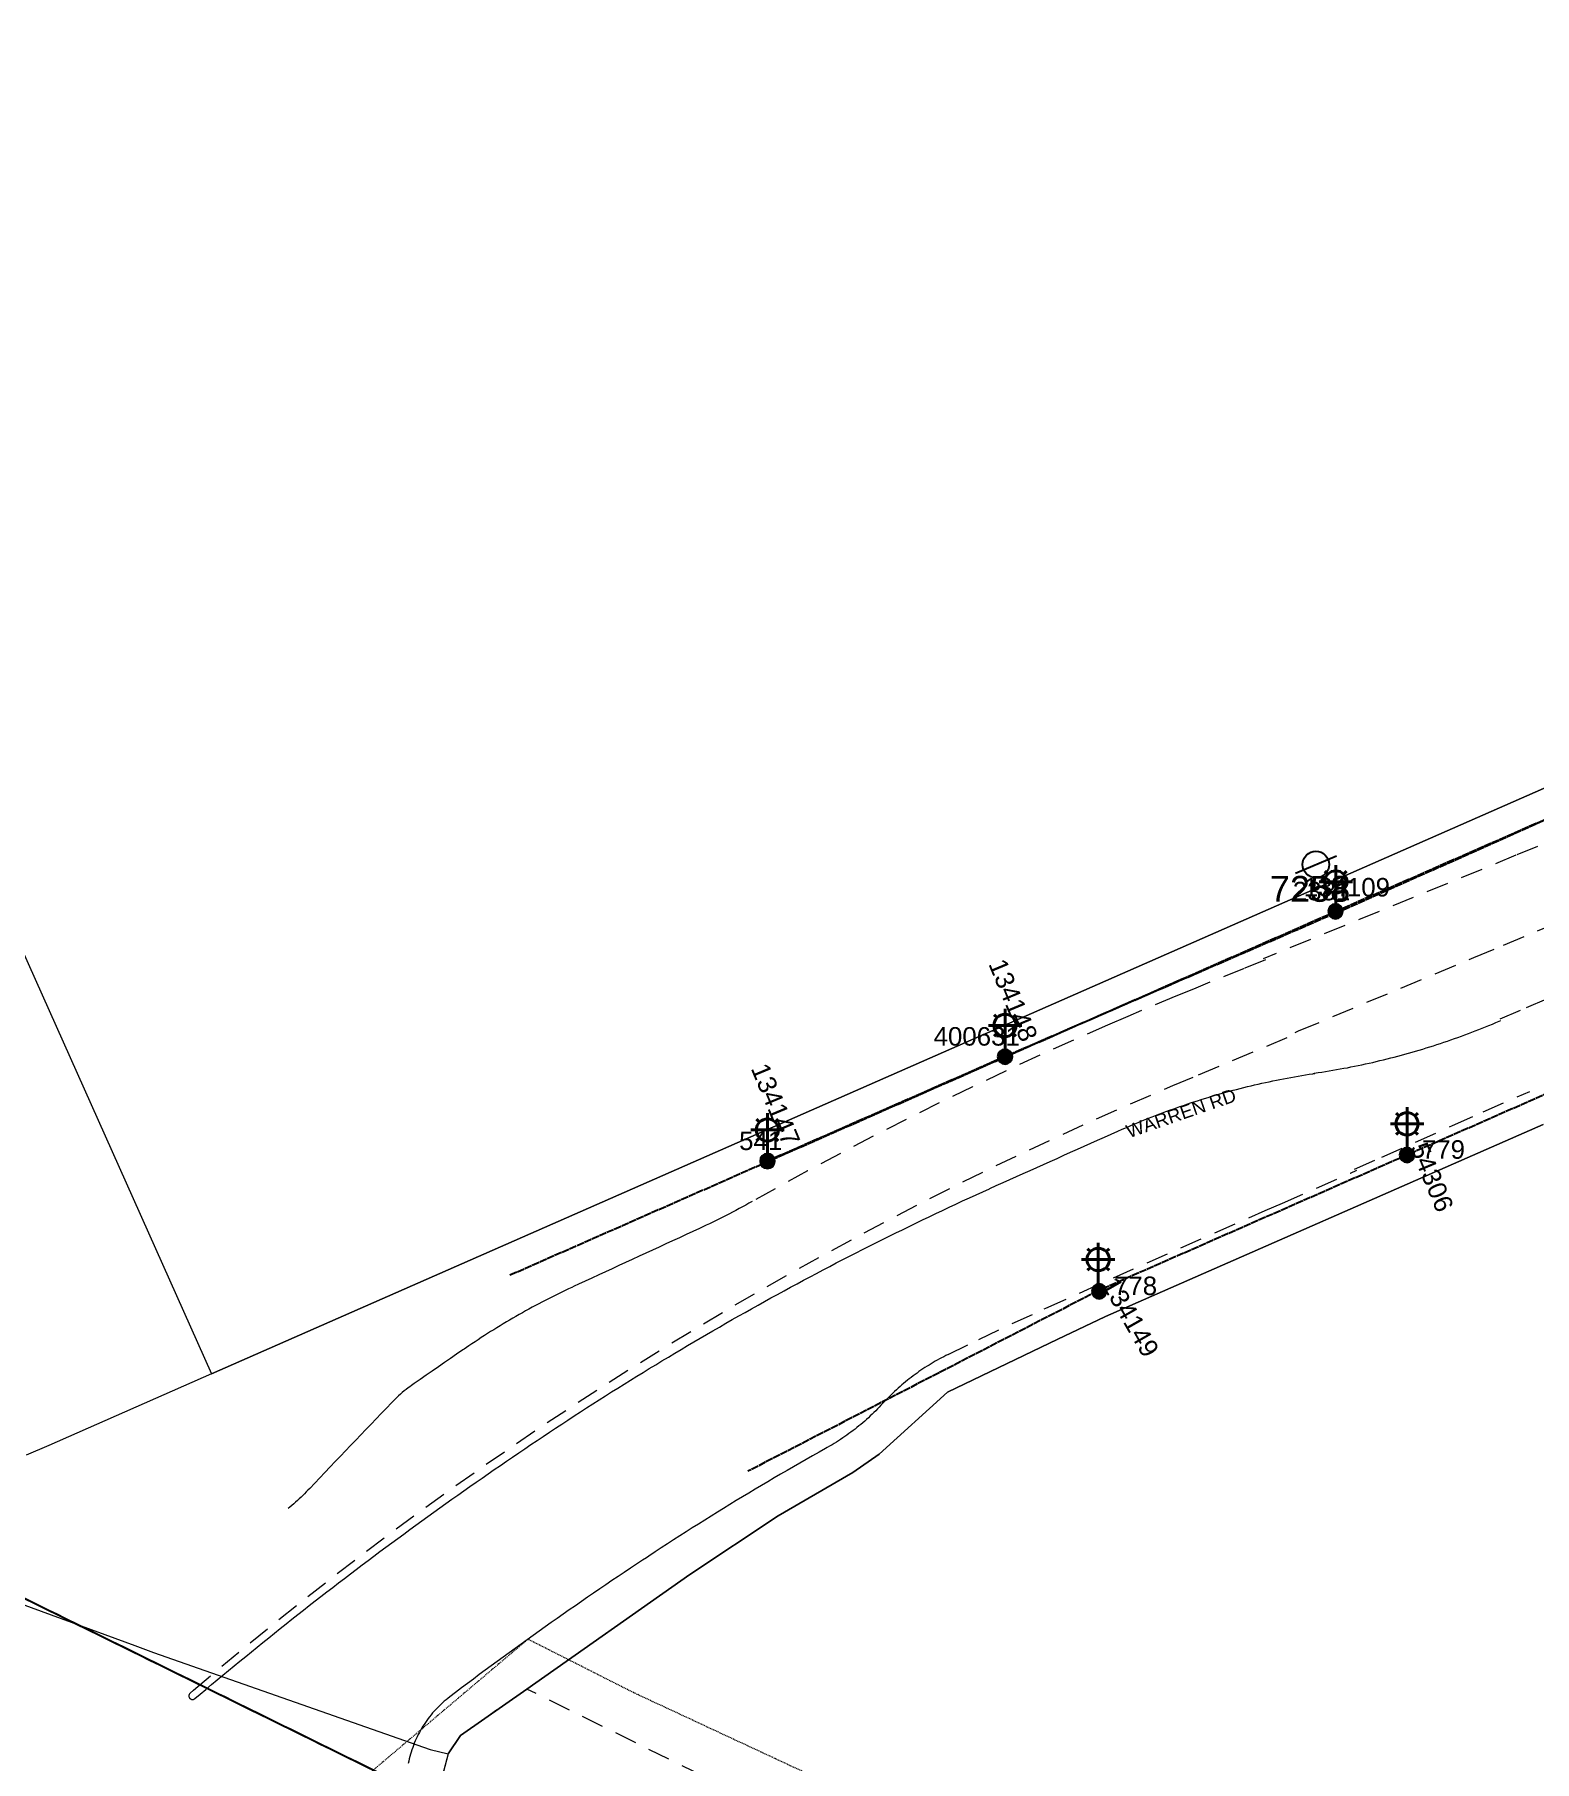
# Model space of a CAD drawing. Header units: metres. Extents: x 309024 to 312074, y 6251331 to 6253790.
# Drawn here: x 310045.4 to 310248.1, y 6252819.4 to 6253052.7 of the extents above; entities that cross this region are included whole.
import ezdxf
from ezdxf.enums import TextEntityAlignment as Align

# ---------------------------------------------------------------- set-up
doc = ezdxf.new("R2010")
doc.units = ezdxf.units.M
for name, pattern in [('Cable Exist OH', [1, 1, 0]), ('Dash', [5, 3, -2]), ('HIDDEN', [0.375, 0.25, -0.125]), ('HIDDEN2', [0.1875, 0.125, -0.0625])]:
    doc.linetypes.add(name, pattern=pattern)
doc.layers.get('0').update_dxf_attribs({"color": 6})
for name, color, linetype, lineweight in [('Cadastre Developer_SP_EXT', 9, 'Continuous', 5), ('Cadastre Easements_SP_EXT', 9, 'Continuous', 5), ('Cadastre Land Parcels_SP_EXT', 9, 'Continuous', 5), ('Cadastre Other Property_SP_EXT', 9, 'HIDDEN', 5), ('Cadastre Roads_SP_EXT', 9, 'Continuous', 5)]:
    doc.layers.add(name, color=color, linetype=linetype, lineweight=lineweight)
for name, color, linetype in [('Equip_SP_HV_EXT', 7, 'Continuous'), ('Equip_SP_SL_EXT', 7, 'Continuous'), ('Mains_HV_EXT', 7, 'Continuous'), ('Mains_SL_EXT', 7, 'Continuous'), ('Mains_TR_EXT', 7, 'Continuous'), ('SupportsOH_SP_TR_HV_LV_SL_EXT', 7, 'Continuous')]:
    doc.layers.add(name, color=color, linetype=linetype)
doc.layers.get('0').freeze()
doc.styles.add('HVSW_LABEL', font='arial.ttf')
doc.styles.add('iecARIAL', font='arial.ttf', dxfattribs={"height": 2})
doc.styles.add('POLE_LABEL', font='arial.ttf')
doc.styles.get("Standard").update_dxf_attribs({"font": 'arial.ttf'})
doc.linetypes.add('Cable E OH', pattern='A,9.4,["E",Standard,S=1.7,R=0,X=0,Y=-1],0', length=9.4)

# ---------------------------------------------------------------- blocks, each defined once
blk = doc.blocks.new('SL_LANTERN_EXT')
at = {"lineweight": 40}
for p, q in [((-1.46, 5.68), (-1.06, 5.28)), ((0, 1.97), (0, 6.47)), ((1.46, 5.68), (1.06, 5.28)), ((-2.25, 4.22), (2.25, 4.22)), ((-1.46, 2.76), (-1.06, 3.16)), ((0, 0), (0, 2.72)), ((1.46, 2.76), (1.06, 3.16))]:
    blk.add_line(p, q, dxfattribs=at)
blk.add_circle((0, 4.22), 1.5, dxfattribs=at)
at = {"style": 'iecARIAL', "flags": 8}
blk.add_attdef('ASSET_NUM', (1.5, 1.5), '', height=2.5, dxfattribs=at)
for tag, p, height, flags in [('OPERATING_VOLTAGE', (0.98, -1.65), 0.2, 9), ('ORIENTATION', (0.98, -1.85), 0.2, 9), ('OWNED_BY', (0.98, -2.05), 0.2, 9), ('STATE', (0.98, -2.25), 0.2, 9), ('CONSTRUCTED_VOLTAGE', (0.98, -0.65), 0.2, 9), ('CONTROL_TYPE', (0.98, -0.85), 0.2, 9), ('LANTERN_PURPOSE', (0.98, -1.05), 0.2, 9), ('LANTERN_TYPE', (0.98, -1.25), 0.2, 9), ('NO_PHASES', (0.98, -1.45), 0.2, 9), ('USAGE', (0.98, -2.45), 0.2, 9), ('LNUMBER', (2.18, -3.25), 2.5, 8), ('CEXIST', (0.98, -2.65), 0.2, 9), ('CNEW', (0.98, -2.85), 0.2, 9), ('CNUMBER', (0.98, -3.05), 0.2, 9), ('CREMOVE', (0.98, -3.25), 0.2, 9), ('CREPLACE', (0.98, -3.45), 0.2, 9), ('LKINGHEIGHT', (0.98, -3.65), 0.2, 9), ('LBRACKET', (0.98, -3.85), 0.2, 9), ('LBRACKETVOCAB', (0.98, -4.05), 0.2, 9), ('LCATEGORY', (0.98, -4.25), 0.2, 9), ('LCHARGE1', (0.98, -4.45), 0.2, 9), ('LCHARGE1PERCENT', (0.98, -4.65), 0.2, 9), ('LCHARGE2', (0.98, -4.85), 0.2, 9), ('LCHARGE2PERCENT', (0.98, -5.05), 0.2, 9), ('LCHARGE3', (0.98, -5.25), 0.2, 9), ('LCHARGE3PERCENT', (0.98, -5.45), 0.2, 9), ('LEXIST', (0.98, -5.65), 0.2, 9), ('LLAMP', (0.98, -5.85), 0.2, 9), ('LLAMPVOCAB', (0.98, -6.05), 0.2, 9), ('LMAST', (0.98, -6.25), 0.2, 9), ('LMASTVOCAB', (0.98, -6.45), 0.2, 9), ('LNEW', (0.98, -6.65), 0.2, 9), ('LANTNUMBER', (0.98, -6.85), 0.2, 9), ('STREETNAME', (0.98, -9.25), 0.2, 9), ('SUBURB', (0.98, -9.45), 0.2, 1), ('LOUTREACH', (0.98, -7.25), 0.2, 9), ('LOUTREACHVOCAB', (0.98, -7.45), 0.2, 9), ('LRATECODE', (0.98, -7.65), 0.2, 9), ('LREMOVE', (0.98, -7.85), 0.2, 9), ('LREPLACE', (0.98, -8.05), 0.2, 9), ('LTYPE', (0.98, -8.25), 0.2, 9), ('LTYPEVOCAB', (0.98, -8.45), 0.2, 9), ('LEGEND', (0.98, -8.65), 0.2, 9), ('LOCATION', (0.98, -8.85), 0.2, 9), ('NOTES', (0.98, -9.05), 0.2, 9)]:
    blk.add_attdef(tag, p, '', height=height, dxfattribs=dict(flags=flags))
blk = doc.blocks.new('POLE_EXT')
blk.add_hatch(color=256).paths.add_polyline_path([(-1, 0, 1), (1, 0, 1)])
blk.add_lwpolyline([(-1, 0, 1), (1, 0, 1)], format="xyb", close=True)
for tag, height, flags, p in [('pNumber', 2.5, 8, (-17.84, 2.07)), ('OWNED_BY', 0.2, 9, (1.35, -0.4)), ('SPECIAL_USE', 0.2, 9, (1.35, -0.8)), ('STATE', 0.2, 9, (1.35, -1)), ('cLV', 0.2, 9, (1.35, -1.4)), ('hDepth', 0.2, 9, (1.35, -1.6)), ('hDia', 0.2, 9, (1.35, -1.8)), ('cHV', 0.2, 9, (1.35, -2)), ('PARENT', 0.2, 9, (1.35, -0.6)), ('USAGE', 0.2, 9, (1.35, -1.2)), ('LBRACKET', 0.2, 9, (1.35, -2.2)), ('LExisting', 0.2, 9, (1.35, -2.4)), ('cLinedev', 0.2, 9, (1.35, -3.4)), ('pExisting', 0.2, 9, (1.35, -3.8)), ('pFooting', 0.2, 9, (1.35, -4.4)), ('pNew', 0.2, 9, (1.35, -4.6)), ('LANTNUMBER', 0.2, 9, (1.35, -2.6)), ('LOther', 0.2, 9, (1.35, -2.8)), ('LRemove', 0.2, 9, (1.35, -3)), ('LEGEND', 0.2, 9, (1.35, -3.2)), ('LOCATION', 0.2, 9, (1.35, -3.6)), ('PFNUMBER', 0.2, 9, (1.35, -4)), ('NEWPFNUMBER', 0.2, 9, (1.35, -4.2)), ('pRelocate', 0.2, 9, (1.35, -5)), ('pRemove', 0.2, 9, (1.35, -5.2)), ('pReplace', 0.2, 9, (1.35, -5.4)), ('pStay', 0.2, 9, (1.35, -5.6)), ('pType', 0.2, 9, (1.35, -5.8)), ('cspan', 0.2, 9, (1.35, -6)), ('STREETNAME', 0.2, 9, (1.35, -6.2)), ('SUBURB', 0.2, 9, (1.35, -6.4)), ('OPERATED_BY', 0.2, 9, (1.36, -7.01)), ('NOTES', 0.2, 9, (1.35, -6.6)), ('MAINTAINED_BY', 0.2, 9, (1.36, -6.81))]:
    blk.add_attdef(tag, text='', height=height, dxfattribs=dict(flags=flags)).set_placement(p, align=Align.MIDDLE_LEFT)
at = {"style": 'POLE_LABEL'}
for tag, height, flags, p in [('ASSET_NUM', 2.5, 8, (2, 2)), ('STRUCTURE_PLANT_NUMBER', 0.2, 9, (1.35, 0.03)), ('STREET_CODE', 0.2, 9, (1.35, -0.2))]:
    blk.add_attdef(tag, text='', height=height, dxfattribs=dict(at, flags=flags)).set_placement(p, align=Align.MIDDLE_LEFT)
at = {"flags": 1}
blk.add_attdef('Z', (1.35, -7.33), '', height=0.2, dxfattribs=at)
blk = doc.blocks.new('HV_ABS_CLOSED_EXT')
blk.add_line((-3, 6.87), (3, 6.87))
blk.add_circle((0, 6.87), 1.8)
at = {"style": 'HVSW_LABEL'}
for tag, height, flags, p in [('ASSET_NUM', 3.5, 8, (2, 2)), ('STREET_CODE', 0.2, 9, (0, -0.2))]:
    blk.add_attdef(tag, text='', height=height, dxfattribs=dict(at, flags=flags)).set_placement(p, align=Align.MIDDLE_LEFT)
at = {"flags": 1}
blk.add_attdef('Z', (0, 0), '', height=0.2, dxfattribs=at)
at = {"flags": 9}
for tag, p in [('ACTUAL_STATUS', (0, -0.4)), ('CONSTRUCTED_VOLTAGE', (0, -0.6)), ('OPERATING_VOLTAGE', (0, -1)), ('ORIENTATION', (0, -1.2)), ('OWNED_BY', (0, -1.4)), ('STATE', (0, -1.6)), ('SWITCH_TYPE', (0, -1.8)), ('NO_PHASES', (0, -0.8)), ('USAGE', (0, -2)), ('LEGEND', (0, -2.2)), ('LOCATION', (0, -2.4)), ('STREETNAME', (0, -2.6)), ('SUBURB', (0, -2.8)), ('NOTES', (0, -3))]:
    blk.add_attdef(tag, text='', height=0.2, dxfattribs=at).set_placement(p, align=Align.MIDDLE_LEFT)

msp = doc.modelspace()

# ---------------------------------------------------------------- linework, layer by layer
at = {"layer": 'Cadastre Developer_SP_EXT', "linetype": 'Dash'}
for points in [[(310248.47, 6252943.01), (310245.56, 6252941.81), (310240.94, 6252939.91), (310236.31, 6252938.01), (310231.69, 6252936.11), (310227.06, 6252934.22), (310222.43, 6252932.32), (310217.8, 6252930.43), (310213.17, 6252928.55), (310211.42, 6252927.84)], [(310215.73, 6252917.88), (310216.2, 6252918.08), (310220.81, 6252920.02), (310225.42, 6252921.95), (310230.03, 6252923.88), (310234.65, 6252925.81), (310239.26, 6252927.74), (310239.85, 6252927.99), (310243.88, 6252929.67), (310248.49, 6252931.59), (310253.11, 6252933.51), (310257.73, 6252935.43), (310262.34, 6252937.34), (310264.96, 6252938.42), (310266.96, 6252939.25)], [(310243.42, 6252919.71), (310246.97, 6252921.24), (310251.56, 6252923.22), (310256.15, 6252925.2), (310257.44, 6252925.76), (310260.74, 6252927.19), (310265.33, 6252929.18), (310269.92, 6252931.17), (310274.5, 6252933.16)], [(310211.73, 6252927.7), (310208.85, 6252926.53), (310204.22, 6252924.65), (310201.98, 6252923.74), (310199.59, 6252922.76), (310194.97, 6252920.84), (310193.11, 6252920.05), (310190.37, 6252918.87), (310185.78, 6252916.85), (310181.22, 6252914.8), (310176.68, 6252912.69), (310172.15, 6252910.55), (310167.65, 6252908.36), (310163.17, 6252906.13), (310158.71, 6252903.85), (310154.28, 6252901.54), (310149.86, 6252899.17), (310145.47, 6252896.77), (310142.37, 6252895.04)], [(310218.13, 6252912.34), (310218.32, 6252912.37), (310218.84, 6252912.45), (310219.33, 6252912.52), (310219.83, 6252912.6), (310220.32, 6252912.68), (310220.81, 6252912.77), (310221.3, 6252912.85), (310221.8, 6252912.94), (310222.29, 6252913.03), (310222.78, 6252913.12), (310223.27, 6252913.22), (310223.76, 6252913.32), (310224.25, 6252913.42), (310224.74, 6252913.52), (310225.23, 6252913.62), (310225.72, 6252913.73), (310226.21, 6252913.84), (310226.69, 6252913.95), (310227.18, 6252914.07), (310227.67, 6252914.19), (310228.15, 6252914.31), (310228.64, 6252914.43), (310229.12, 6252914.55), (310229.6, 6252914.68), (310230.09, 6252914.81), (310230.57, 6252914.94), (310231.05, 6252915.07), (310231.53, 6252915.21), (310232.01, 6252915.35), (310232.49, 6252915.49), (310232.97, 6252915.64), (310233.45, 6252915.78), (310233.93, 6252915.93), (310234.4, 6252916.08), (310234.88, 6252916.23), (310235.35, 6252916.39), (310235.83, 6252916.55), (310236.3, 6252916.71), (310236.77, 6252916.87), (310237.25, 6252917.04), (310237.72, 6252917.2), (310238.19, 6252917.37), (310238.66, 6252917.55), (310239.13, 6252917.72), (310239.59, 6252917.9), (310240.06, 6252918.08), (310240.53, 6252918.26), (310240.99, 6252918.44), (310241.45, 6252918.63), (310241.92, 6252918.82), (310242.38, 6252919.01), (310242.84, 6252919.2), (310243.52, 6252919.49)], [(310066.43, 6252828.63), (310066.89, 6252829.02), (310070.7, 6252832.24), (310074.55, 6252835.43), (310078.43, 6252838.58), (310082.34, 6252841.69), (310086.28, 6252844.76), (310090.25, 6252847.79), (310094.25, 6252850.79), (310098.28, 6252853.74), (310102.33, 6252856.66), (310106.42, 6252859.53), (310110.53, 6252862.36), (310114.68, 6252865.16), (310118.85, 6252867.91), (310123.04, 6252870.62), (310127.26, 6252873.3), (310131.51, 6252875.92), (310135.79, 6252878.51), (310140.08, 6252881.06), (310144.41, 6252883.56), (310148.76, 6252886.02), (310153.13, 6252888.44), (310157.52, 6252890.81), (310161.94, 6252893.15), (310166.38, 6252895.43), (310170.85, 6252897.68), (310175.33, 6252899.88), (310179.84, 6252902.03), (310184.37, 6252904.15), (310188.91, 6252906.21), (310193.48, 6252908.24), (310198.07, 6252910.21), (310199.19, 6252910.69), (310202.68, 6252912.16), (310207.28, 6252914.1), (310211.89, 6252916.04), (310216.03, 6252917.78)], [(310066.43, 6252828.62), (310066.39, 6252828.58), (310066.36, 6252828.54), (310066.33, 6252828.5), (310066.3, 6252828.45), (310066.28, 6252828.4), (310066.27, 6252828.35), (310066.26, 6252828.3), (310066.26, 6252828.24), (310066.26, 6252828.19), (310066.27, 6252828.14), (310066.28, 6252828.09), (310066.3, 6252828.04), (310066.33, 6252827.99), (310066.36, 6252827.95), (310066.39, 6252827.91), (310066.43, 6252827.87), (310066.47, 6252827.84), (310066.52, 6252827.81), (310066.57, 6252827.79), (310066.62, 6252827.77), (310066.67, 6252827.76), (310066.72, 6252827.76), (310066.78, 6252827.76), (310066.83, 6252827.76), (310066.88, 6252827.77), (310066.93, 6252827.79), (310066.98, 6252827.81), (310067.02, 6252827.84), (310067.06, 6252827.87), (310067.78, 6252828.47), (310068.54, 6252829.12), (310069.31, 6252829.76), (310070.08, 6252830.4), (310070.85, 6252831.04), (310071.62, 6252831.68), (310072.39, 6252832.31), (310073.16, 6252832.95), (310073.94, 6252833.58), (310074.71, 6252834.21), (310075.49, 6252834.84), (310076.27, 6252835.47), (310077.05, 6252836.1), (310077.83, 6252836.73), (310078.61, 6252837.35), (310079.39, 6252837.97), (310080.17, 6252838.6), (310080.96, 6252839.22), (310081.75, 6252839.83), (310082.53, 6252840.45), (310083.32, 6252841.07), (310084.11, 6252841.68), (310084.9, 6252842.29), (310085.69, 6252842.9), (310086.49, 6252843.51), (310087.28, 6252844.12), (310088.08, 6252844.73), (310088.88, 6252845.33), (310089.67, 6252845.93), (310090.47, 6252846.54), (310091.27, 6252847.14), (310092.08, 6252847.74), (310092.88, 6252848.33), (310093.68, 6252848.93), (310094.49, 6252849.52), (310095.29, 6252850.11), (310096.1, 6252850.7), (310096.91, 6252851.29), (310097.72, 6252851.88), (310098.53, 6252852.47), (310099.34, 6252853.05), (310100.15, 6252853.64), (310100.97, 6252854.22), (310101.78, 6252854.8), (310102.6, 6252855.37), (310103.42, 6252855.95), (310104.24, 6252856.53), (310105.06, 6252857.1), (310105.88, 6252857.67), (310106.7, 6252858.24), (310107.52, 6252858.81), (310108.35, 6252859.38), (310109.17, 6252859.94), (310110, 6252860.51), (310110.83, 6252861.07), (310111.65, 6252861.63), (310112.48, 6252862.19), (310113.31, 6252862.75), (310114.15, 6252863.3), (310114.98, 6252863.86), (310115.81, 6252864.41), (310116.31, 6252864.74), (310116.65, 6252864.96), (310117.48, 6252865.51), (310118.32, 6252866.06), (310119.16, 6252866.6), (310120, 6252867.15), (310120.84, 6252867.69), (310121.69, 6252868.23), (310122.53, 6252868.76), (310123.37, 6252869.3), (310124.22, 6252869.83), (310125.07, 6252870.36), (310125.92, 6252870.89), (310126.77, 6252871.42), (310127.62, 6252871.94), (310128.47, 6252872.47), (310129.33, 6252872.99), (310130.18, 6252873.51), (310131.04, 6252874.02), (310131.9, 6252874.54), (310132.76, 6252875.05), (310133.62, 6252875.56), (310134.48, 6252876.07), (310135.34, 6252876.57), (310136.21, 6252877.08), (310137.07, 6252877.58), (310137.94, 6252878.08), (310138.81, 6252878.58), (310139.67, 6252879.08), (310140.55, 6252879.57), (310141.42, 6252880.06), (310142.29, 6252880.55), (310143.16, 6252881.04), (310144.04, 6252881.52), (310144.91, 6252882.01), (310145.79, 6252882.49), (310146.67, 6252882.97), (310147.55, 6252883.45), (310148.43, 6252883.92), (310149.31, 6252884.39), (310150.19, 6252884.87), (310151.08, 6252885.33), (310151.96, 6252885.8), (310152.85, 6252886.26), (310153.73, 6252886.73), (310154.62, 6252887.19), (310155.51, 6252887.65), (310156.4, 6252888.1), (310157.29, 6252888.56), (310158.19, 6252889.01), (310159.08, 6252889.46), (310159.98, 6252889.9), (310160.87, 6252890.35), (310161.77, 6252890.79), (310162.67, 6252891.23), (310163.57, 6252891.67), (310164.47, 6252892.11), (310165.37, 6252892.54), (310166.27, 6252892.98), (310167.17, 6252893.41), (310168.08, 6252893.83), (310168.98, 6252894.26), (310169.89, 6252894.68), (310170.8, 6252895.11), (310171.71, 6252895.53), (310172.61, 6252895.94), (310173.52, 6252896.36), (310174.44, 6252896.77), (310174.48, 6252896.79), (310175.35, 6252897.18), (310176.26, 6252897.59), (310177.17, 6252898), (310178.08, 6252898.41), (310179, 6252898.82), (310179.91, 6252899.23), (310180.82, 6252899.64), (310181.73, 6252900.05), (310182.65, 6252900.46), (310183.56, 6252900.87), (310184.47, 6252901.28), (310185.38, 6252901.69), (310186.3, 6252902.09), (310187.21, 6252902.5), (310188.13, 6252902.91), (310189.04, 6252903.32), (310189.95, 6252903.72), (310190.87, 6252904.13), (310191.78, 6252904.53), (310192.37, 6252904.8), (310192.7, 6252904.94), (310193.15, 6252905.14), (310193.61, 6252905.34), (310194.08, 6252905.53), (310194.54, 6252905.73), (310195, 6252905.92), (310195.46, 6252906.11), (310195.93, 6252906.29), (310196.4, 6252906.48), (310196.86, 6252906.66), (310197.33, 6252906.84), (310197.8, 6252907.02), (310198.27, 6252907.19), (310198.74, 6252907.36), (310199.21, 6252907.53), (310199.68, 6252907.7), (310200.15, 6252907.87), (310200.63, 6252908.03), (310201.1, 6252908.19), (310201.58, 6252908.35), (310202.05, 6252908.5), (310202.53, 6252908.66), (310203.01, 6252908.81), (310203.49, 6252908.96), (310203.97, 6252909.1), (310204.44, 6252909.25), (310204.93, 6252909.39), (310205.41, 6252909.53), (310205.89, 6252909.67), (310206.37, 6252909.8), (310206.85, 6252909.93), (310207.34, 6252910.06), (310207.82, 6252910.19), (310208.31, 6252910.31), (310208.79, 6252910.44), (310209.28, 6252910.56), (310209.77, 6252910.67), (310210.25, 6252910.79), (310210.74, 6252910.9), (310211.23, 6252911.01), (310211.72, 6252911.12), (310212.21, 6252911.22), (310212.7, 6252911.33), (310213.19, 6252911.43), (310213.68, 6252911.52), (310214.17, 6252911.62), (310214.67, 6252911.71), (310215.16, 6252911.8), (310215.65, 6252911.89), (310216.15, 6252911.98), (310216.64, 6252912.06), (310217.13, 6252912.14), (310217.63, 6252912.22), (310218.12, 6252912.29), (310218.39, 6252912.33)], [(310223.73, 6252899.41), (310227.43, 6252901.05), (310232, 6252903.07), (310236.57, 6252905.11), (310237, 6252905.3), (310241.14, 6252907.14), (310245.72, 6252909.16), (310247.42, 6252909.91)], [(310168.83, 6252874.37), (310173, 6252876.41), (310177.51, 6252878.54), (310181.82, 6252880.52), (310182.05, 6252880.62), (310186.61, 6252882.67), (310191.17, 6252884.72), (310195.74, 6252886.76), (310200.3, 6252888.79), (310204.88, 6252890.81), (310209.45, 6252892.82), (310211.69, 6252893.81), (310214.03, 6252894.83), (310218.61, 6252896.84), (310223.19, 6252898.86), (310224.05, 6252899.25)], [(310142.37, 6252895.04), (310141.93, 6252894.8), (310141.5, 6252894.56), (310141.06, 6252894.32), (310140.62, 6252894.08), (310140.18, 6252893.84), (310139.73, 6252893.61), (310139.29, 6252893.38), (310138.85, 6252893.15), (310138.4, 6252892.92), (310137.95, 6252892.7), (310137.51, 6252892.48), (310137.06, 6252892.26), (310136.61, 6252892.04), (310136.15, 6252891.82), (310135.7, 6252891.61), (310135.25, 6252891.4), (310135.24, 6252891.4), (310134.34, 6252890.98), (310133.43, 6252890.56), (310132.53, 6252890.14), (310131.62, 6252889.72), (310130.71, 6252889.3), (310129.8, 6252888.89), (310128.89, 6252888.47), (310127.99, 6252888.05), (310127.08, 6252887.63), (310126.17, 6252887.21), (310125.26, 6252886.79), (310124.35, 6252886.37), (310123.45, 6252885.95), (310122.54, 6252885.53), (310121.63, 6252885.11), (310120.72, 6252884.69), (310119.81, 6252884.27), (310118.91, 6252883.85), (310118.33, 6252883.59), (310118, 6252883.43), (310117.55, 6252883.22), (310117.09, 6252883.01), (310116.64, 6252882.79), (310116.19, 6252882.57), (310115.74, 6252882.35), (310115.3, 6252882.13), (310114.85, 6252881.9), (310114.41, 6252881.67), (310113.96, 6252881.44), (310113.52, 6252881.21), (310113.08, 6252880.97), (310112.64, 6252880.74), (310112.2, 6252880.5), (310111.76, 6252880.26), (310111.32, 6252880.01), (310110.89, 6252879.77), (310110.45, 6252879.52), (310110.02, 6252879.27), (310109.59, 6252879.02), (310109.16, 6252878.76), (310108.73, 6252878.5), (310108.3, 6252878.25), (310107.87, 6252877.98), (310107.45, 6252877.72), (310107.02, 6252877.46), (310106.6, 6252877.19), (310106.18, 6252876.92), (310105.76, 6252876.65), (310105.34, 6252876.37), (310104.92, 6252876.1), (310104.51, 6252875.82), (310104.09, 6252875.54), (310103.45, 6252875.1), (310103.27, 6252874.98), (310102.44, 6252874.41), (310101.62, 6252873.84), (310100.8, 6252873.27), (310099.98, 6252872.7), (310099.15, 6252872.13), (310098.33, 6252871.57), (310097.51, 6252871), (310096.68, 6252870.43), (310096.33, 6252870.19), (310096.1, 6252870.02), (310095.87, 6252869.85), (310095.6, 6252869.65), (310095.34, 6252869.44), (310095.08, 6252869.23), (310094.83, 6252869.01), (310094.59, 6252868.78), (310094.34, 6252868.55), (310094.18, 6252868.38), (310094.01, 6252868.21), (310093.65, 6252867.83), (310092.96, 6252867.11), (310092.26, 6252866.39), (310091.57, 6252865.66), (310090.88, 6252864.94), (310090.19, 6252864.22), (310089.5, 6252863.5), (310088.8, 6252862.78), (310088.11, 6252862.05), (310087.42, 6252861.33), (310086.73, 6252860.61), (310086.04, 6252859.89), (310085.35, 6252859.17), (310084.65, 6252858.44), (310083.96, 6252857.72), (310083.27, 6252857), (310082.58, 6252856.28), (310082.33, 6252856.02), (310082.11, 6252855.79), (310081.88, 6252855.56), (310081.64, 6252855.33), (310081.41, 6252855.09), (310081.16, 6252854.86), (310080.92, 6252854.64), (310080.67, 6252854.42), (310080.42, 6252854.19), (310080.17, 6252853.98), (310079.92, 6252853.76), (310079.66, 6252853.55)], [(310168.83, 6252874.37), (310168.53, 6252874.22), (310168.24, 6252874.07), (310167.96, 6252873.92), (310167.67, 6252873.77), (310167.38, 6252873.61), (310167.1, 6252873.45), (310166.82, 6252873.28), (310166.54, 6252873.12), (310166.26, 6252872.94), (310165.99, 6252872.77), (310165.71, 6252872.59), (310165.44, 6252872.42), (310165.17, 6252872.23), (310164.9, 6252872.05), (310164.64, 6252871.86), (310164.37, 6252871.67), (310164.11, 6252871.47), (310163.85, 6252871.28), (310163.59, 6252871.08), (310163.34, 6252870.88), (310163.08, 6252870.67), (310162.83, 6252870.46), (310162.58, 6252870.25), (310162.34, 6252870.04), (310162.09, 6252869.82), (310161.85, 6252869.6), (310161.61, 6252869.38), (310161.38, 6252869.16), (310161.14, 6252868.93), (310160.91, 6252868.7), (310160.68, 6252868.47), (310160.45, 6252868.24), (310160.23, 6252868), (310159.99, 6252867.74), (310159.77, 6252867.5), (310159.54, 6252867.26), (310159.31, 6252867.02), (310159.07, 6252866.77), (310158.82, 6252866.53), (310158.58, 6252866.3), (310158.33, 6252866.06), (310158.08, 6252865.83), (310157.83, 6252865.6), (310157.57, 6252865.38), (310157.31, 6252865.15), (310157.05, 6252864.93), (310156.79, 6252864.72), (310156.52, 6252864.5), (310156.26, 6252864.29), (310155.99, 6252864.09), (310155.71, 6252863.88), (310155.44, 6252863.68), (310155.16, 6252863.48), (310154.88, 6252863.28), (310154.6, 6252863.09), (310154.32, 6252862.9), (310154.03, 6252862.72), (310153.74, 6252862.53), (310153.45, 6252862.36), (310153.16, 6252862.18), (310152.82, 6252861.98), (310152.48, 6252861.79), (310152.28, 6252861.67), (310151.41, 6252861.18), (310150.54, 6252860.69), (310149.67, 6252860.2), (310148.81, 6252859.7), (310147.94, 6252859.2), (310147.08, 6252858.7), (310146.21, 6252858.2), (310145.35, 6252857.69), (310144.49, 6252857.18), (310143.63, 6252856.68), (310142.78, 6252856.16), (310141.92, 6252855.65), (310141.07, 6252855.13), (310140.21, 6252854.62), (310139.36, 6252854.1), (310138.51, 6252853.57), (310137.66, 6252853.05), (310136.81, 6252852.52), (310135.97, 6252851.99), (310135.12, 6252851.46), (310134.28, 6252850.93), (310133.43, 6252850.39), (310132.59, 6252849.86), (310131.75, 6252849.32), (310130.91, 6252848.77), (310130.08, 6252848.23), (310129.24, 6252847.69), (310128.41, 6252847.14), (310128.07, 6252846.91), (310127.57, 6252846.59), (310126.74, 6252846.04), (310125.91, 6252845.48), (310125.08, 6252844.93), (310124.25, 6252844.37), (310123.42, 6252843.81), (310122.59, 6252843.25), (310121.77, 6252842.69), (310120.94, 6252842.13), (310120.12, 6252841.56), (310119.3, 6252840.99), (310118.48, 6252840.43), (310117.66, 6252839.86), (310116.84, 6252839.28), (310116.02, 6252838.71), (310115.2, 6252838.14), (310114.39, 6252837.56), (310113.57, 6252836.98), (310112.76, 6252836.4), (310111.95, 6252835.82), (310111.14, 6252835.24), (310110.33, 6252834.65), (310109.52, 6252834.06), (310108.71, 6252833.48), (310107.91, 6252832.89), (310107.1, 6252832.29), (310106.3, 6252831.7), (310105.5, 6252831.11), (310104.7, 6252830.51), (310103.9, 6252829.91), (310103.1, 6252829.31), (310102.3, 6252828.71), (310101.51, 6252828.12), (310101.5, 6252828.11), (310101.25, 6252827.91), (310101, 6252827.71), (310100.76, 6252827.51), (310100.52, 6252827.3), (310100.29, 6252827.08), (310100.06, 6252826.86), (310099.83, 6252826.63), (310099.61, 6252826.4), (310099.4, 6252826.17), (310099.19, 6252825.93), (310098.99, 6252825.68), (310098.79, 6252825.43), (310098.59, 6252825.18), (310098.41, 6252824.92), (310098.22, 6252824.66), (310098.05, 6252824.39), (310097.87, 6252824.13), (310097.71, 6252823.85), (310097.55, 6252823.58), (310097.4, 6252823.3), (310097.25, 6252823.02), (310097.11, 6252822.73), (310096.97, 6252822.44), (310096.84, 6252822.15), (310096.72, 6252821.86), (310096.61, 6252821.56), (310096.5, 6252821.26), (310096.39, 6252820.96), (310096.3, 6252820.65), (310096.21, 6252820.35), (310096.12, 6252820.04), (310096.04, 6252819.73), (310095.97, 6252819.42), (310095.91, 6252819.11)]]:
    msp.add_lwpolyline(points, dxfattribs=at)
at = {"layer": 'Cadastre Easements_SP_EXT', "linetype": 'Dash'}
msp.add_lwpolyline([(310297.01, 6252737.81), (310111.93, 6252829.16), (310102.97, 6252822.88), (310101.29, 6252820.41), (310099.67, 6252814.26)], dxfattribs=at)
at = {"layer": 'Cadastre Land Parcels_SP_EXT', "linetype": 'Continuous'}
msp.add_lwpolyline([(310321.22, 6253195.12), (310127.77, 6253222.78), (310033.64, 6253236.2), (309998.79, 6253087.79), (309991.55, 6253058), (309990.21, 6253052.2), (310006.46, 6253014.79), (310006.71, 6253014.24), (310032.02, 6252955.1), (310069.3, 6252871.74), (310328.08, 6252985.49), (310334.52, 6252996), (310321.22, 6253195.12)], close=True, dxfattribs=at)
msp.add_lwpolyline([(310249.24, 6252905.46), (310190.09, 6252879.51), (310190, 6252879.47), (310183.66, 6252876.42), (310168.76, 6252869.26), (310159.51, 6252860.88), (310155.98, 6252858.44), (310145.86, 6252852.59), (310133.96, 6252844.62), (310111.93, 6252829.16), (310102.97, 6252822.88), (310101.29, 6252820.41), (310099.67, 6252814.26)], dxfattribs=at)
at = {"layer": 'Cadastre Other Property_SP_EXT', "linetype": 'HIDDEN2'}
msp.add_lwpolyline([(310112.07, 6252835.9), (310055.49, 6252788.03), (310082.91, 6252771.69), (310111.85, 6252758.15), (310138.91, 6252746.4), (310170.16, 6252731.27), (310281.27, 6252674.38), (310289.2, 6252698.24), (310298.63, 6252723.43), (310306.02, 6252742.49), (310269.25, 6252759.76), (310227.5, 6252780.41), (310158.85, 6252813.53), (310126.36, 6252828.67), (310112.07, 6252835.9)], close=True, dxfattribs=at)
at = {"layer": 'Cadastre Roads_SP_EXT', "linetype": 'Continuous'}
for points in [[(310328.08, 6252985.49), (310069.3, 6252871.74), (310047.35, 6252862.09), (310044.29, 6252860.75)], [(310019.11, 6252849.66), (310058.94, 6252835.04), (310061.48, 6252834.11), (310098.85, 6252821.02), (310101.29, 6252820.41), (310102.97, 6252822.88), (310111.93, 6252829.16), (310133.96, 6252844.62), (310145.86, 6252852.59), (310155.98, 6252858.44), (310159.51, 6252860.88), (310168.76, 6252869.26), (310183.66, 6252876.42), (310190, 6252879.47), (310190.09, 6252879.51), (310249.24, 6252905.46)]]:
    msp.add_lwpolyline(points, dxfattribs=at)
at = {"layer": 'Mains_HV_EXT', "linetype": 'Cable Exist OH'}
for points in [[(310221.18, 6252934.23), (310258.28, 6252950.53)], [(310109.64, 6252885.11), (310221.18, 6252934.23)]]:
    msp.add_lwpolyline(points, dxfattribs=at)
at = {"layer": 'Mains_HV_EXT', "linetype": 'Cable E OH'}
msp.add_lwpolyline([(309890.62, 6252916.94), (310158.51, 6252785.1)], dxfattribs=at)
msp.add_lwpolyline([(309890.62, 6252916.94), (310158.51, 6252785.1)], dxfattribs=at)
at = {"layer": 'Mains_SL_EXT', "linetype": 'Cable Exist OH'}
for points in [[(310221.22, 6252934), (310258.28, 6252950.53)], [(310221.22, 6252934), (310176.53, 6252914.6)], [(310268.29, 6252917.76), (310230.85, 6252901.31)], [(310176.53, 6252914.6), (310144.43, 6252900.49)], [(310230.85, 6252901.31), (310189.12, 6252882.98)], [(310189.12, 6252882.98), (310141.8, 6252858.59)]]:
    msp.add_lwpolyline(points, dxfattribs=at)
at = {"layer": 'Mains_TR_EXT', "linetype": 'Cable Exist OH'}
msp.add_lwpolyline([(309890.62, 6252916.94), (310158.51, 6252785.1)], dxfattribs=at)
msp.add_lwpolyline([(309890.62, 6252916.94), (310158.51, 6252785.1)], dxfattribs=at)

# ---------------------------------------------------------------- block references
at = {"layer": 'Equip_SP_HV_EXT'}
ref = msp.add_blockref('HV_ABS_CLOSED_EXT', (310221.18, 6252934.23), dxfattribs=dict(at, rotation=22.65811620969811))
ref.add_attrib('ASSET_NUM', '7258', dxfattribs={"layer": '0', "height": 3.5, "style": 'HVSW_LABEL'}).set_placement((310223.18, 6252934.48), align=Align.BOTTOM_RIGHT)
at = {"layer": 'Equip_SP_SL_EXT'}
ref = msp.add_blockref('SL_LANTERN_EXT', (310221.22, 6252934), dxfattribs=at)
ref.add_attrib('ASSET_NUM', '134109', dxfattribs={"layer": '0', "height": 2.5, "style": 'iecARIAL'}).set_placement((310222.72, 6252935.5), align=Align.BOTTOM_CENTER)
ref = msp.add_blockref('SL_LANTERN_EXT', (310176.53, 6252914.6), dxfattribs=at)
ref.add_attrib('ASSET_NUM', '134148', dxfattribs={"layer": '0', "height": 2.5, "rotation": 292.5861, "style": 'iecARIAL'}).set_placement((310178.03, 6252916.1), align=Align.BOTTOM_RIGHT)
ref = msp.add_blockref('SL_LANTERN_EXT', (310144.43, 6252900.49), dxfattribs=at)
ref.add_attrib('ASSET_NUM', '134147', dxfattribs={"layer": '0', "height": 2.5, "rotation": 292.5861, "style": 'iecARIAL'}).set_placement((310145.93, 6252901.99), align=Align.BOTTOM_RIGHT)
ref = msp.add_blockref('SL_LANTERN_EXT', (310230.85, 6252901.31), dxfattribs=at)
ref.add_attrib('ASSET_NUM', '54306', dxfattribs={"layer": '0', "height": 2.5, "rotation": 292.5697, "style": 'iecARIAL'}).set_placement((310232.35, 6252902.81), align=Align.MIDDLE_LEFT)
ref = msp.add_blockref('SL_LANTERN_EXT', (310189.12, 6252882.98), dxfattribs=at)
ref.add_attrib('ASSET_NUM', '134149', dxfattribs={"layer": '0', "height": 2.5, "rotation": 299.6638, "style": 'iecARIAL'}).set_placement((310190.62, 6252884.48), align=Align.MIDDLE_LEFT)
at = {"layer": 'SupportsOH_SP_TR_HV_LV_SL_EXT'}
ref = msp.add_blockref('POLE_EXT', (310221.18, 6252934.23), dxfattribs=at)
ref.add_attrib('ASSET_NUM', '2381', dxfattribs={"layer": '0', "height": 2.5, "style": 'POLE_LABEL'}).set_placement((310223.18, 6252934.98), align=Align.BOTTOM_RIGHT)
ref = msp.add_blockref('POLE_EXT', (310176.53, 6252914.6), dxfattribs=at)
ref.add_attrib('ASSET_NUM', '400631', dxfattribs={"layer": '0', "height": 2.5, "style": 'POLE_LABEL'}).set_placement((310178.53, 6252915.35), align=Align.BOTTOM_RIGHT)
ref = msp.add_blockref('POLE_EXT', (310144.43, 6252900.49), dxfattribs=at)
ref.add_attrib('ASSET_NUM', '541', dxfattribs={"layer": '0', "height": 2.5, "style": 'POLE_LABEL'}).set_placement((310146.43, 6252901.24), align=Align.BOTTOM_RIGHT)
ref = msp.add_blockref('POLE_EXT', (310230.85, 6252901.31), dxfattribs=at)
ref.add_attrib('ASSET_NUM', '779', dxfattribs={"layer": '0', "height": 2.5, "rotation": 0.0336, "style": 'POLE_LABEL'}).set_placement((310232.85, 6252902.06), align=Align.MIDDLE_LEFT)
ref = msp.add_blockref('POLE_EXT', (310189.25, 6252882.9), dxfattribs=at)
ref.add_attrib('ASSET_NUM', '778', dxfattribs={"layer": '0', "height": 2.5, "rotation": 359.9613, "style": 'POLE_LABEL'}).set_placement((310191.25, 6252883.65), align=Align.MIDDLE_LEFT)

# ---------------------------------------------------------------- texts
at = {"layer": 'Cadastre Roads_SP_EXT'}
msp.add_text('WARREN RD', height=1.8, rotation=19.1063, dxfattribs=at).set_placement((310193.29, 6252903.58))

doc.saveas('drawing.dxf')
